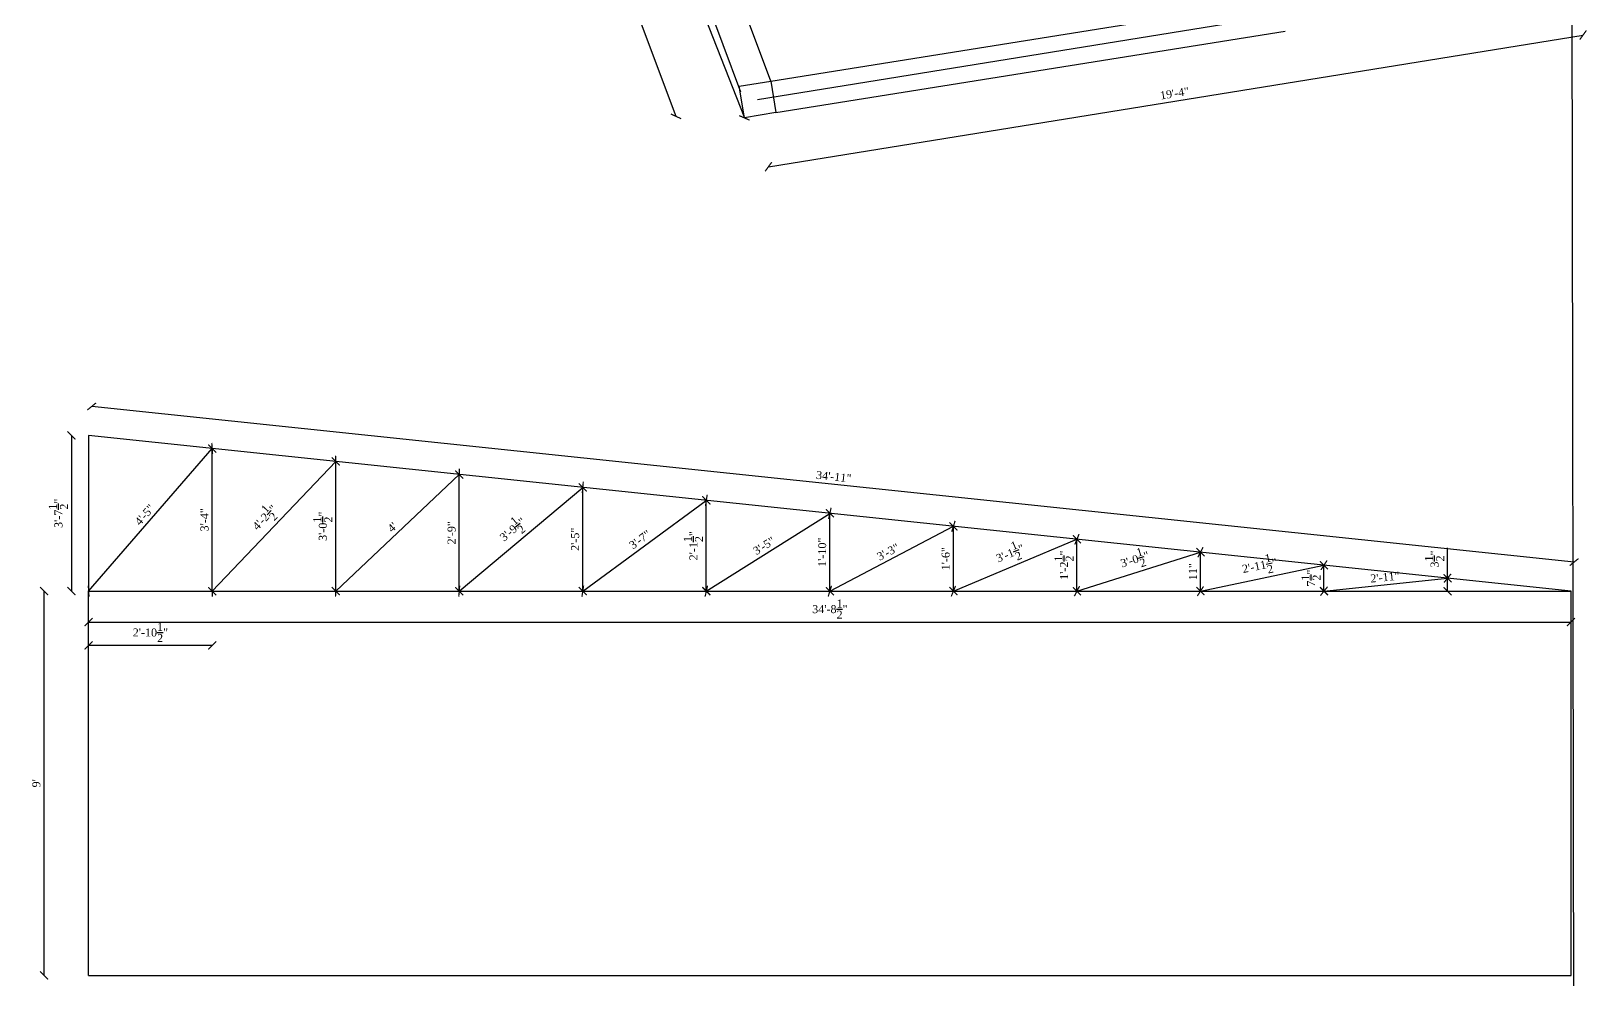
# Model space of a CAD drawing. Header units: inches. Extents: x 62067 to 68611, y -6056 to -4501.
# Drawn here: x 65363.4 to 65800.8, y -5296.5 to -5029.9 of the extents above; entities that cross this region are included whole.
import ezdxf

# ---------------------------------------------------------------- set-up
doc = ezdxf.new("R2010")
doc.units = ezdxf.units.IN
doc.header["$MEASUREMENT"] = 0
doc.layers.add('ELEVATION', color=6, linetype='Continuous', lineweight=30)
doc.styles.get("Standard").update_dxf_attribs({"font": 'times.ttf'})
doc.dimstyles.get("Standard").update_dxf_attribs({"dimtxt": 2.25, "dimasz": 2.25, "dimexe": 0.18, "dimexo": 0.0625, "dimgap": 1, "dimtad": 1, "dimdec": 1, "dimzin": 0, "dimdsep": 46, "dimlunit": 4, "dimtxsty": 'Standard', "dimblk": 'ARCHTICK', "dimcen": 0.09, "dimse1": 1, "dimse2": 1, "dimadec": 0, "dimazin": 0, "dimtfac": 1, "dimtdec": 1, "dimtofl": 0, "dimtmove": 0, "dimatfit": 3, "dimldrblk": 'ARCHTICK', "dimfxl": 1, "dimtolj": 1, "dimtzin": 0, "dimarcsym": 0})

# ---------------------------------------------------------------- blocks, each defined once
blk = doc.blocks.new('_ArchTick')
at = {"color": 0, "linetype": 'ByBlock', "const_width": 0.15}
blk.add_lwpolyline([(-0.5, -0.5), (0.5, 0.5)], dxfattribs=at)
blk = doc.blocks.new('*D658')
at = {"layer": 'Defpoints', "color": 0, "transparency": 16777216}
for p in [(65796.67, -5012.05), (65799.73, -5030.97), (65567.65, -5049.08)]:
    blk.add_point(p, dxfattribs=at)
at = {"layer": 'ELEVATION', "color": 0, "lineweight": -2, "transparency": 16777216}
blk.add_line((65570.71, -5067.99), (65799.73, -5030.97), dxfattribs=at)
at = {"layer": 'ELEVATION', "color": 0, "lineweight": -2, "transparency": 16777216, "xscale": 2.25, "yscale": 2.25, "zscale": 2.25}
for p, rotation in [((65799.73, -5030.97), 9.183313378660108), ((65570.71, -5067.99), 189.1833133786601)]:
    blk.add_blockref('_ArchTick', p, dxfattribs=dict(at, rotation=rotation))
at = {"layer": 'ELEVATION', "color": 0, "transparency": 16777216, "insert": (65684.88, -5047.36), "char_height": 2.25, "attachment_point": 5, "rotation": 9.1833}
blk.add_mtext('\\A1;19\'-4"', dxfattribs=at)
blk = doc.blocks.new('*D664')
at = {"layer": 'Defpoints', "color": 0, "transparency": 16777216}
for p in [(65379.61, -5187.26), (65796.35, -5187.26), (65796.35, -5195.95)]:
    blk.add_point(p, dxfattribs=at)
at = {"layer": 'ELEVATION', "color": 0, "lineweight": -2, "transparency": 16777216}
blk.add_line((65379.61, -5195.95), (65796.35, -5195.95), dxfattribs=at)
at = {"layer": 'ELEVATION', "color": 0, "lineweight": -2, "transparency": 16777216, "xscale": 2.25, "yscale": 2.25, "zscale": 2.25, "rotation": 180}
blk.add_blockref('_ArchTick', (65379.61, -5195.95), dxfattribs=at)
at = {"layer": 'ELEVATION', "color": 0, "lineweight": -2, "transparency": 16777216, "xscale": 2.25, "yscale": 2.25, "zscale": 2.25}
blk.add_blockref('_ArchTick', (65796.35, -5195.95), dxfattribs=at)
at = {"layer": 'ELEVATION', "color": 0, "transparency": 16777216, "insert": (65587.98, -5192.31), "char_height": 2.25, "attachment_point": 5}
blk.add_mtext('\\A1;34\'-8{\\H1x;\\S1/2;}"', dxfattribs=at)
blk = doc.blocks.new('*D670')
at = {"layer": 'Defpoints', "color": 0, "transparency": 16777216}
for p in [(65379.61, -5187.26), (65414.34, -5187.26), (65379.61, -5202.51)]:
    blk.add_point(p, dxfattribs=at)
at = {"layer": 'ELEVATION', "color": 0, "lineweight": -2, "transparency": 16777216}
blk.add_line((65414.34, -5202.51), (65379.61, -5202.51), dxfattribs=at)
at = {"layer": 'ELEVATION', "color": 0, "lineweight": -2, "transparency": 16777216, "xscale": 2.25, "yscale": 2.25, "zscale": 2.25, "rotation": 180}
blk.add_blockref('_ArchTick', (65379.61, -5202.51), dxfattribs=at)
at = {"layer": 'ELEVATION', "color": 0, "lineweight": -2, "transparency": 16777216, "xscale": 2.25, "yscale": 2.25, "zscale": 2.25}
blk.add_blockref('_ArchTick', (65414.34, -5202.51), dxfattribs=at)
at = {"layer": 'ELEVATION', "color": 0, "transparency": 16777216, "insert": (65396.97, -5198.87), "char_height": 2.25, "attachment_point": 5}
blk.add_mtext('\\A1;2\'-10{\\H1x;\\S1/2;}"', dxfattribs=at)
blk = doc.blocks.new('*D741')
at = {"layer": 'Defpoints', "color": 0, "transparency": 16777216}
for p in [(65379.61, -5143.52), (65374.76, -5187.26), (65379.61, -5187.26)]:
    blk.add_point(p, dxfattribs=at)
at = {"layer": 'ELEVATION', "color": 0, "lineweight": -2, "transparency": 16777216}
blk.add_line((65374.76, -5143.52), (65374.76, -5187.26), dxfattribs=at)
at = {"layer": 'ELEVATION', "color": 0, "lineweight": -2, "transparency": 16777216, "xscale": 2.25, "yscale": 2.25, "zscale": 2.25}
for p, rotation in [((65374.76, -5143.52), 90), ((65374.76, -5187.26), 270)]:
    blk.add_blockref('_ArchTick', p, dxfattribs=dict(at, rotation=rotation))
at = {"layer": 'ELEVATION', "color": 0, "transparency": 16777216, "insert": (65371.12, -5165.39), "char_height": 2.25, "attachment_point": 5, "rotation": 90}
blk.add_mtext('\\A1;3\'-7{\\H1x;\\S1/2;}"', dxfattribs=at)
blk = doc.blocks.new('*D742')
at = {"layer": 'Defpoints', "color": 0, "transparency": 16777216}
for p in [(65414.34, -5147.17), (65414.34, -5147.17), (65379.61, -5187.26)]:
    blk.add_point(p, dxfattribs=at)
at = {"layer": 'ELEVATION', "color": 0, "lineweight": -2, "transparency": 16777216}
blk.add_line((65379.61, -5187.26), (65414.34, -5147.17), dxfattribs=at)
at = {"layer": 'ELEVATION', "color": 0, "lineweight": -2, "transparency": 16777216, "xscale": 2.25, "yscale": 2.25, "zscale": 2.25}
for p, rotation in [((65414.34, -5147.17), 49.09772669381891), ((65379.61, -5187.26), 229.0977266938189)]:
    blk.add_blockref('_ArchTick', p, dxfattribs=dict(at, rotation=rotation))
at = {"layer": 'ELEVATION', "color": 0, "transparency": 16777216, "insert": (65395.35, -5165.81), "char_height": 2.25, "attachment_point": 5, "rotation": 49.0977}
blk.add_mtext('\\A1;4\'-5"', dxfattribs=at)
blk = doc.blocks.new('*D743')
at = {"layer": 'Defpoints', "color": 0, "transparency": 16777216}
for p in [(65414.34, -5147.17), (65414.34, -5147.17), (65414.34, -5187.26)]:
    blk.add_point(p, dxfattribs=at)
at = {"layer": 'ELEVATION', "color": 0, "lineweight": -2, "transparency": 16777216}
blk.add_line((65414.34, -5187.26), (65414.34, -5147.17), dxfattribs=at)
at = {"layer": 'ELEVATION', "color": 0, "lineweight": -2, "transparency": 16777216, "xscale": 2.25, "yscale": 2.25, "zscale": 2.25}
for p, rotation in [((65414.34, -5147.17), 90), ((65414.34, -5187.26), 270)]:
    blk.add_blockref('_ArchTick', p, dxfattribs=dict(at, rotation=rotation))
at = {"layer": 'ELEVATION', "color": 0, "transparency": 16777216, "insert": (65412.19, -5167.21), "char_height": 2.25, "attachment_point": 5, "rotation": 90}
blk.add_mtext('\\A1;3\'-4"', dxfattribs=at)
blk = doc.blocks.new('*D744')
at = {"layer": 'Defpoints', "color": 0, "transparency": 16777216}
for p in [(65449.06, -5150.81), (65449.06, -5150.81), (65414.34, -5187.26)]:
    blk.add_point(p, dxfattribs=at)
at = {"layer": 'ELEVATION', "color": 0, "lineweight": -2, "transparency": 16777216}
blk.add_line((65414.34, -5187.26), (65449.06, -5150.81), dxfattribs=at)
at = {"layer": 'ELEVATION', "color": 0, "lineweight": -2, "transparency": 16777216, "xscale": 2.25, "yscale": 2.25, "zscale": 2.25}
for p, rotation in [((65449.06, -5150.81), 46.38080121354959), ((65414.34, -5187.26), 226.3808012135496)]:
    blk.add_blockref('_ArchTick', p, dxfattribs=dict(at, rotation=rotation))
at = {"layer": 'ELEVATION', "color": 0, "transparency": 16777216, "insert": (65429.08, -5166.54), "char_height": 2.25, "attachment_point": 5, "rotation": 46.3808}
blk.add_mtext('\\A1;4\'-2{\\H1x;\\S1/2;}"', dxfattribs=at)
blk = doc.blocks.new('*D745')
at = {"layer": 'Defpoints', "color": 0, "transparency": 16777216}
for p in [(65449.06, -5150.81), (65449.06, -5150.81), (65449.06, -5187.26)]:
    blk.add_point(p, dxfattribs=at)
at = {"layer": 'ELEVATION', "color": 0, "lineweight": -2, "transparency": 16777216}
blk.add_line((65449.06, -5187.26), (65449.06, -5150.81), dxfattribs=at)
at = {"layer": 'ELEVATION', "color": 0, "lineweight": -2, "transparency": 16777216, "xscale": 2.25, "yscale": 2.25, "zscale": 2.25}
for p, rotation in [((65449.06, -5150.81), 90), ((65449.06, -5187.26), 270)]:
    blk.add_blockref('_ArchTick', p, dxfattribs=dict(at, rotation=rotation))
at = {"layer": 'ELEVATION', "color": 0, "transparency": 16777216, "insert": (65445.43, -5169.03), "char_height": 2.25, "attachment_point": 5, "rotation": 90}
blk.add_mtext('\\A1;3\'-0{\\H1x;\\S1/2;}"', dxfattribs=at)
blk = doc.blocks.new('*D746')
at = {"layer": 'Defpoints', "color": 0, "transparency": 16777216}
for p in [(65483.79, -5154.46), (65483.79, -5154.46), (65449.06, -5187.26)]:
    blk.add_point(p, dxfattribs=at)
at = {"layer": 'ELEVATION', "color": 0, "lineweight": -2, "transparency": 16777216}
blk.add_line((65449.06, -5187.26), (65483.79, -5154.46), dxfattribs=at)
at = {"layer": 'ELEVATION', "color": 0, "lineweight": -2, "transparency": 16777216, "xscale": 2.25, "yscale": 2.25, "zscale": 2.25}
for p, rotation in [((65483.79, -5154.46), 43.36386988813192), ((65449.06, -5187.26), 223.3638698881319)]:
    blk.add_blockref('_ArchTick', p, dxfattribs=dict(at, rotation=rotation))
at = {"layer": 'ELEVATION', "color": 0, "transparency": 16777216, "insert": (65464.97, -5169.31), "char_height": 2.25, "attachment_point": 5, "rotation": 43.3639}
blk.add_mtext("\\A1;4'", dxfattribs=at)
blk = doc.blocks.new('*D747')
at = {"layer": 'Defpoints', "color": 0, "transparency": 16777216}
for p in [(65483.79, -5154.46), (65483.79, -5154.46), (65483.79, -5187.26)]:
    blk.add_point(p, dxfattribs=at)
at = {"layer": 'ELEVATION', "color": 0, "lineweight": -2, "transparency": 16777216}
blk.add_line((65483.79, -5187.26), (65483.79, -5154.46), dxfattribs=at)
at = {"layer": 'ELEVATION', "color": 0, "lineweight": -2, "transparency": 16777216, "xscale": 2.25, "yscale": 2.25, "zscale": 2.25}
for p, rotation in [((65483.79, -5154.46), 90), ((65483.79, -5187.26), 270)]:
    blk.add_blockref('_ArchTick', p, dxfattribs=dict(at, rotation=rotation))
at = {"layer": 'ELEVATION', "color": 0, "transparency": 16777216, "insert": (65481.65, -5170.86), "char_height": 2.25, "attachment_point": 5, "rotation": 90}
blk.add_mtext('\\A1;2\'-9"', dxfattribs=at)
blk = doc.blocks.new('*D748')
at = {"layer": 'Defpoints', "color": 0, "transparency": 16777216}
for p in [(65518.52, -5158.1), (65518.52, -5158.1), (65483.79, -5187.26)]:
    blk.add_point(p, dxfattribs=at)
at = {"layer": 'ELEVATION', "color": 0, "lineweight": -2, "transparency": 16777216}
blk.add_line((65483.79, -5187.26), (65518.52, -5158.1), dxfattribs=at)
at = {"layer": 'ELEVATION', "color": 0, "lineweight": -2, "transparency": 16777216, "xscale": 2.25, "yscale": 2.25, "zscale": 2.25}
for p, rotation in [((65518.52, -5158.1), 40.01410712526822), ((65483.79, -5187.26), 220.0141071252682)]:
    blk.add_blockref('_ArchTick', p, dxfattribs=dict(at, rotation=rotation))
at = {"layer": 'ELEVATION', "color": 0, "transparency": 16777216, "insert": (65498.82, -5169.89), "char_height": 2.25, "attachment_point": 5, "rotation": 40.0141}
blk.add_mtext('\\A1;3\'-9{\\H1x;\\S1/2;}"', dxfattribs=at)
blk = doc.blocks.new('*D749')
at = {"layer": 'Defpoints', "color": 0, "transparency": 16777216}
for p in [(65518.52, -5158.1), (65518.52, -5158.1), (65518.52, -5187.26)]:
    blk.add_point(p, dxfattribs=at)
at = {"layer": 'ELEVATION', "color": 0, "lineweight": -2, "transparency": 16777216}
blk.add_line((65518.52, -5187.26), (65518.52, -5158.1), dxfattribs=at)
at = {"layer": 'ELEVATION', "color": 0, "lineweight": -2, "transparency": 16777216, "xscale": 2.25, "yscale": 2.25, "zscale": 2.25}
for p, rotation in [((65518.52, -5158.1), 90), ((65518.52, -5187.26), 270)]:
    blk.add_blockref('_ArchTick', p, dxfattribs=dict(at, rotation=rotation))
at = {"layer": 'ELEVATION', "color": 0, "transparency": 16777216, "insert": (65516.38, -5172.68), "char_height": 2.25, "attachment_point": 5, "rotation": 90}
blk.add_mtext('\\A1;2\'-5"', dxfattribs=at)
blk = doc.blocks.new('*D750')
at = {"layer": 'Defpoints', "color": 0, "transparency": 16777216}
for p in [(65553.25, -5161.74), (65553.25, -5161.74), (65518.52, -5187.26)]:
    blk.add_point(p, dxfattribs=at)
at = {"layer": 'ELEVATION', "color": 0, "lineweight": -2, "transparency": 16777216}
blk.add_line((65518.52, -5187.26), (65553.25, -5161.74), dxfattribs=at)
at = {"layer": 'ELEVATION', "color": 0, "lineweight": -2, "transparency": 16777216, "xscale": 2.25, "yscale": 2.25, "zscale": 2.25}
for p, rotation in [((65553.25, -5161.74), 36.30023637601881), ((65518.52, -5187.26), 216.3002363760188)]:
    blk.add_blockref('_ArchTick', p, dxfattribs=dict(at, rotation=rotation))
at = {"layer": 'ELEVATION', "color": 0, "transparency": 16777216, "insert": (65534.61, -5172.77), "char_height": 2.25, "attachment_point": 5, "rotation": 36.3002}
blk.add_mtext('\\A1;3\'-7"', dxfattribs=at)
blk = doc.blocks.new('*D751')
at = {"layer": 'Defpoints', "color": 0, "transparency": 16777216}
for p in [(65553.25, -5161.74), (65553.25, -5161.74), (65553.25, -5187.26)]:
    blk.add_point(p, dxfattribs=at)
at = {"layer": 'ELEVATION', "color": 0, "lineweight": -2, "transparency": 16777216}
blk.add_line((65553.25, -5187.26), (65553.25, -5161.74), dxfattribs=at)
at = {"layer": 'ELEVATION', "color": 0, "lineweight": -2, "transparency": 16777216, "xscale": 2.25, "yscale": 2.25, "zscale": 2.25}
for p, rotation in [((65553.25, -5161.74), 90), ((65553.25, -5187.26), 270)]:
    blk.add_blockref('_ArchTick', p, dxfattribs=dict(at, rotation=rotation))
at = {"layer": 'ELEVATION', "color": 0, "transparency": 16777216, "insert": (65549.63, -5174.5), "char_height": 2.25, "attachment_point": 5, "rotation": 90}
blk.add_mtext('\\A1;2\'-1{\\H1x;\\S1/2;}"', dxfattribs=at)
blk = doc.blocks.new('*D752')
at = {"layer": 'Defpoints', "color": 0, "transparency": 16777216}
for p in [(65587.98, -5165.39), (65587.98, -5165.39), (65553.25, -5187.26)]:
    blk.add_point(p, dxfattribs=at)
at = {"layer": 'ELEVATION', "color": 0, "lineweight": -2, "transparency": 16777216}
blk.add_line((65553.25, -5187.26), (65587.98, -5165.39), dxfattribs=at)
at = {"layer": 'ELEVATION', "color": 0, "lineweight": -2, "transparency": 16777216, "xscale": 2.25, "yscale": 2.25, "zscale": 2.25}
for p, rotation in [((65587.98, -5165.39), 32.19613762147275), ((65553.25, -5187.26), 212.1961376214728)]:
    blk.add_blockref('_ArchTick', p, dxfattribs=dict(at, rotation=rotation))
at = {"layer": 'ELEVATION', "color": 0, "transparency": 16777216, "insert": (65569.47, -5174.51), "char_height": 2.25, "attachment_point": 5, "rotation": 32.1961}
blk.add_mtext('\\A1;3\'-5"', dxfattribs=at)
blk = doc.blocks.new('*D753')
at = {"layer": 'Defpoints', "color": 0, "transparency": 16777216}
for p in [(65587.98, -5165.39), (65587.98, -5165.39), (65587.98, -5187.26)]:
    blk.add_point(p, dxfattribs=at)
at = {"layer": 'ELEVATION', "color": 0, "lineweight": -2, "transparency": 16777216}
blk.add_line((65587.98, -5187.26), (65587.98, -5165.39), dxfattribs=at)
at = {"layer": 'ELEVATION', "color": 0, "lineweight": -2, "transparency": 16777216, "xscale": 2.25, "yscale": 2.25, "zscale": 2.25}
for p, rotation in [((65587.98, -5165.39), 90), ((65587.98, -5187.26), 270)]:
    blk.add_blockref('_ArchTick', p, dxfattribs=dict(at, rotation=rotation))
at = {"layer": 'ELEVATION', "color": 0, "transparency": 16777216, "insert": (65585.83, -5176.32), "char_height": 2.25, "attachment_point": 5, "rotation": 90}
blk.add_mtext('\\A1;1\'-10"', dxfattribs=at)
blk = doc.blocks.new('*D754')
at = {"layer": 'Defpoints', "color": 0, "transparency": 16777216}
for p in [(65622.71, -5169.03), (65622.71, -5169.03), (65587.98, -5187.26)]:
    blk.add_point(p, dxfattribs=at)
at = {"layer": 'ELEVATION', "color": 0, "lineweight": -2, "transparency": 16777216}
blk.add_line((65587.98, -5187.26), (65622.71, -5169.03), dxfattribs=at)
at = {"layer": 'ELEVATION', "color": 0, "lineweight": -2, "transparency": 16777216, "xscale": 2.25, "yscale": 2.25, "zscale": 2.25}
for p, rotation in [((65622.71, -5169.03), 27.6859764898688), ((65587.98, -5187.26), 207.6859764898688)]:
    blk.add_blockref('_ArchTick', p, dxfattribs=dict(at, rotation=rotation))
at = {"layer": 'ELEVATION', "color": 0, "transparency": 16777216, "insert": (65604.35, -5176.25), "char_height": 2.25, "attachment_point": 5, "rotation": 27.686}
blk.add_mtext('\\A1;3\'-3"', dxfattribs=at)
blk = doc.blocks.new('*D755')
at = {"layer": 'Defpoints', "color": 0, "transparency": 16777216}
for p in [(65622.71, -5169.03), (65622.71, -5169.03), (65622.71, -5187.26)]:
    blk.add_point(p, dxfattribs=at)
at = {"layer": 'ELEVATION', "color": 0, "lineweight": -2, "transparency": 16777216}
blk.add_line((65622.71, -5187.26), (65622.71, -5169.03), dxfattribs=at)
at = {"layer": 'ELEVATION', "color": 0, "lineweight": -2, "transparency": 16777216, "xscale": 2.25, "yscale": 2.25, "zscale": 2.25}
for p, rotation in [((65622.71, -5169.03), 90), ((65622.71, -5187.26), 270)]:
    blk.add_blockref('_ArchTick', p, dxfattribs=dict(at, rotation=rotation))
at = {"layer": 'ELEVATION', "color": 0, "transparency": 16777216, "insert": (65620.56, -5178.14), "char_height": 2.25, "attachment_point": 5, "rotation": 90}
blk.add_mtext('\\A1;1\'-6"', dxfattribs=at)
blk = doc.blocks.new('*D756')
at = {"layer": 'Defpoints', "color": 0, "transparency": 16777216}
for p in [(65657.44, -5172.68), (65657.44, -5172.68), (65622.71, -5187.26)]:
    blk.add_point(p, dxfattribs=at)
at = {"layer": 'ELEVATION', "color": 0, "lineweight": -2, "transparency": 16777216}
blk.add_line((65622.71, -5187.26), (65657.44, -5172.68), dxfattribs=at)
at = {"layer": 'ELEVATION', "color": 0, "lineweight": -2, "transparency": 16777216, "xscale": 2.25, "yscale": 2.25, "zscale": 2.25}
for p, rotation in [((65657.44, -5172.68), 22.77069842721458), ((65622.71, -5187.26), 202.7706984272145)]:
    blk.add_blockref('_ArchTick', p, dxfattribs=dict(at, rotation=rotation))
at = {"layer": 'ELEVATION', "color": 0, "transparency": 16777216, "insert": (65638.66, -5176.61), "char_height": 2.25, "attachment_point": 5, "rotation": 22.7707}
blk.add_mtext('\\A1;3\'-1{\\H1x;\\S1/2;}"', dxfattribs=at)
blk = doc.blocks.new('*D757')
at = {"layer": 'Defpoints', "color": 0, "transparency": 16777216}
for p in [(65657.44, -5172.68), (65657.44, -5172.68), (65657.44, -5187.26)]:
    blk.add_point(p, dxfattribs=at)
at = {"layer": 'ELEVATION', "color": 0, "lineweight": -2, "transparency": 16777216}
blk.add_line((65657.44, -5187.26), (65657.44, -5172.68), dxfattribs=at)
at = {"layer": 'ELEVATION', "color": 0, "lineweight": -2, "transparency": 16777216, "xscale": 2.25, "yscale": 2.25, "zscale": 2.25}
for p, rotation in [((65657.44, -5172.68), 90), ((65657.44, -5187.26), 270)]:
    blk.add_blockref('_ArchTick', p, dxfattribs=dict(at, rotation=rotation))
at = {"layer": 'ELEVATION', "color": 0, "transparency": 16777216, "insert": (65653.82, -5179.97), "char_height": 2.25, "attachment_point": 5, "rotation": 90}
blk.add_mtext('\\A1;1\'-2{\\H1x;\\S1/2;}"', dxfattribs=at)
blk = doc.blocks.new('*D758')
at = {"layer": 'Defpoints', "color": 0, "transparency": 16777216}
for p in [(65692.16, -5176.32), (65692.16, -5176.32), (65657.44, -5187.26)]:
    blk.add_point(p, dxfattribs=at)
at = {"layer": 'ELEVATION', "color": 0, "lineweight": -2, "transparency": 16777216}
blk.add_line((65657.44, -5187.26), (65692.16, -5176.32), dxfattribs=at)
at = {"layer": 'ELEVATION', "color": 0, "lineweight": -2, "transparency": 16777216, "xscale": 2.25, "yscale": 2.25, "zscale": 2.25}
for p, rotation in [((65692.16, -5176.32), 17.47503070203806), ((65657.44, -5187.26), 197.4750307020381)]:
    blk.add_blockref('_ArchTick', p, dxfattribs=dict(at, rotation=rotation))
at = {"layer": 'ELEVATION', "color": 0, "transparency": 16777216, "insert": (65673.71, -5178.32), "char_height": 2.25, "attachment_point": 5, "rotation": 17.475}
blk.add_mtext('\\A1;3\'-0{\\H1x;\\S1/2;}"', dxfattribs=at)
blk = doc.blocks.new('*D759')
at = {"layer": 'Defpoints', "color": 0, "transparency": 16777216}
for p in [(65692.16, -5176.32), (65692.16, -5176.32), (65692.16, -5187.26)]:
    blk.add_point(p, dxfattribs=at)
at = {"layer": 'ELEVATION', "color": 0, "lineweight": -2, "transparency": 16777216}
blk.add_line((65692.16, -5187.26), (65692.16, -5176.32), dxfattribs=at)
at = {"layer": 'ELEVATION', "color": 0, "lineweight": -2, "transparency": 16777216, "xscale": 2.25, "yscale": 2.25, "zscale": 2.25}
for p, rotation in [((65692.16, -5176.32), 90), ((65692.16, -5187.26), 270)]:
    blk.add_blockref('_ArchTick', p, dxfattribs=dict(at, rotation=rotation))
at = {"layer": 'ELEVATION', "color": 0, "transparency": 16777216, "insert": (65690.04, -5181.79), "char_height": 2.25, "attachment_point": 5, "rotation": 90}
blk.add_mtext('\\A1;11"', dxfattribs=at)
blk = doc.blocks.new('*D760')
at = {"layer": 'Defpoints', "color": 0, "transparency": 16777216}
for p in [(65726.89, -5179.97), (65726.89, -5179.97), (65692.16, -5187.26)]:
    blk.add_point(p, dxfattribs=at)
at = {"layer": 'ELEVATION', "color": 0, "lineweight": -2, "transparency": 16777216}
blk.add_line((65692.16, -5187.26), (65726.89, -5179.97), dxfattribs=at)
at = {"layer": 'ELEVATION', "color": 0, "lineweight": -2, "transparency": 16777216, "xscale": 2.25, "yscale": 2.25, "zscale": 2.25}
for p, rotation in [((65726.89, -5179.97), 11.85318414789385), ((65692.16, -5187.26), 191.8531841478938)]:
    blk.add_blockref('_ArchTick', p, dxfattribs=dict(at, rotation=rotation))
at = {"layer": 'ELEVATION', "color": 0, "transparency": 16777216, "insert": (65708.78, -5180.07), "char_height": 2.25, "attachment_point": 5, "rotation": 11.8532}
blk.add_mtext('\\A1;2\'-11{\\H1x;\\S1/2;}"', dxfattribs=at)
blk = doc.blocks.new('*D761')
at = {"layer": 'Defpoints', "color": 0, "transparency": 16777216}
for p in [(65726.89, -5179.97), (65726.89, -5179.97), (65726.89, -5187.26)]:
    blk.add_point(p, dxfattribs=at)
at = {"layer": 'ELEVATION', "color": 0, "lineweight": -2, "transparency": 16777216}
blk.add_line((65726.89, -5187.26), (65726.89, -5179.97), dxfattribs=at)
at = {"layer": 'ELEVATION', "color": 0, "lineweight": -2, "transparency": 16777216, "xscale": 2.25, "yscale": 2.25, "zscale": 2.25}
for p, rotation in [((65726.89, -5179.97), 90), ((65726.89, -5187.26), 270)]:
    blk.add_blockref('_ArchTick', p, dxfattribs=dict(at, rotation=rotation))
at = {"layer": 'ELEVATION', "color": 0, "transparency": 16777216, "insert": (65723.25, -5183.61), "char_height": 2.25, "attachment_point": 5, "rotation": 90}
blk.add_mtext('\\A1;7{\\H1x;\\S1/2;}"', dxfattribs=at)
blk = doc.blocks.new('*D762')
at = {"layer": 'Defpoints', "color": 0, "transparency": 16777216}
for p in [(65761.62, -5183.61), (65761.62, -5183.61), (65726.89, -5187.26)]:
    blk.add_point(p, dxfattribs=at)
at = {"layer": 'ELEVATION', "color": 0, "lineweight": -2, "transparency": 16777216}
blk.add_line((65726.89, -5187.26), (65761.62, -5183.61), dxfattribs=at)
at = {"layer": 'ELEVATION', "color": 0, "lineweight": -2, "transparency": 16777216, "xscale": 2.25, "yscale": 2.25, "zscale": 2.25}
for p, rotation in [((65761.62, -5183.61), 5.990687648586678), ((65726.89, -5187.26), 185.9906876485867)]:
    blk.add_blockref('_ArchTick', p, dxfattribs=dict(at, rotation=rotation))
at = {"layer": 'ELEVATION', "color": 0, "transparency": 16777216, "insert": (65744.03, -5183.32), "char_height": 2.25, "attachment_point": 5, "rotation": 5.9907}
blk.add_mtext('\\A1;2\'-11"', dxfattribs=at)
blk = doc.blocks.new('*D763')
at = {"layer": 'Defpoints', "color": 0, "transparency": 16777216}
for p in [(65761.62, -5183.61), (65761.62, -5183.61), (65761.62, -5187.26)]:
    blk.add_point(p, dxfattribs=at)
at = {"layer": 'ELEVATION', "color": 0, "lineweight": -2, "transparency": 16777216}
for p, q in [((65761.62, -5183.61), (65761.62, -5175.13)), ((65761.62, -5187.26), (65761.62, -5183.61))]:
    blk.add_line(p, q, dxfattribs=at)
at = {"layer": 'ELEVATION', "color": 0, "lineweight": -2, "transparency": 16777216, "xscale": 2.25, "yscale": 2.25, "zscale": 2.25}
for p, rotation in [((65761.62, -5183.61), 90), ((65761.62, -5187.26), 270)]:
    blk.add_blockref('_ArchTick', p, dxfattribs=dict(at, rotation=rotation))
at = {"layer": 'ELEVATION', "color": 0, "transparency": 16777216, "insert": (65757.98, -5178.24), "char_height": 2.25, "attachment_point": 5, "rotation": 90}
blk.add_mtext('\\A1;3{\\H1x;\\S1/2;}"', dxfattribs=at)
blk = doc.blocks.new('*D764')
at = {"layer": 'Defpoints', "color": 0, "transparency": 16777216}
for p in [(65380.47, -5135.35), (65379.61, -5143.52), (65796.35, -5187.26)]:
    blk.add_point(p, dxfattribs=at)
at = {"layer": 'ELEVATION', "color": 0, "lineweight": -2, "transparency": 16777216}
blk.add_line((65797.21, -5179.09), (65380.47, -5135.35), dxfattribs=at)
at = {"layer": 'ELEVATION', "color": 0, "lineweight": -2, "transparency": 16777216, "xscale": 2.25, "yscale": 2.25, "zscale": 2.25}
for p, rotation in [((65380.47, -5135.35), 174.0093123514165), ((65797.21, -5179.09), 354.0093123514165)]:
    blk.add_blockref('_ArchTick', p, dxfattribs=dict(at, rotation=rotation))
at = {"layer": 'ELEVATION', "color": 0, "transparency": 16777216, "insert": (65589.06, -5155.09), "char_height": 2.25, "attachment_point": 5, "rotation": 354.0093}
blk.add_mtext('\\A1;34\'-11"', dxfattribs=at)
blk = doc.blocks.new('*D765')
at = {"layer": 'Defpoints', "color": 0, "transparency": 16777216}
for p in [(65367.06, -5187.26), (65379.61, -5187.26), (65379.61, -5295.26)]:
    blk.add_point(p, dxfattribs=at)
at = {"layer": 'ELEVATION', "color": 0, "lineweight": -2, "transparency": 16777216}
blk.add_line((65367.06, -5295.26), (65367.06, -5187.26), dxfattribs=at)
at = {"layer": 'ELEVATION', "color": 0, "lineweight": -2, "transparency": 16777216, "xscale": 2.25, "yscale": 2.25, "zscale": 2.25}
for p, rotation in [((65367.06, -5187.26), 90), ((65367.06, -5295.26), 270)]:
    blk.add_blockref('_ArchTick', p, dxfattribs=dict(at, rotation=rotation))
at = {"layer": 'ELEVATION', "color": 0, "transparency": 16777216, "insert": (65364.91, -5241.26), "char_height": 2.25, "attachment_point": 5, "rotation": 90}
blk.add_mtext("\\A1;9'", dxfattribs=at)
blk = doc.blocks.new('*D766')
at = {"layer": 'Defpoints', "color": 0, "transparency": 16777216}
for p in [(65371.54, -4562.77), (65563.94, -5054.25), (65563.94, -5054.25)]:
    blk.add_point(p, dxfattribs=at)
at = {"layer": 'ELEVATION', "color": 0, "lineweight": -2, "transparency": 16777216}
blk.add_line((65371.54, -4562.77), (65563.94, -5054.25), dxfattribs=at)
at = {"layer": 'ELEVATION', "color": 0, "lineweight": -2, "transparency": 16777216, "xscale": 2.25, "yscale": 2.25, "zscale": 2.25}
for p, rotation in [((65371.54, -4562.77), 111.3787369152191), ((65563.94, -5054.25), 291.3787369152191)]:
    blk.add_blockref('_ArchTick', p, dxfattribs=dict(at, rotation=rotation))
at = {"layer": 'ELEVATION', "color": 0, "transparency": 16777216, "insert": (65469.72, -4807.73), "char_height": 2.25, "attachment_point": 5, "rotation": 291.3787}
blk.add_mtext("\\A1;44'", dxfattribs=at)
blk = doc.blocks.new('*D770')
at = {"layer": 'Defpoints', "color": 0, "transparency": 16777216}
for p in [(65485.8, -4814.33), (65459.17, -4824.25), (65571.36, -5043.91)]:
    blk.add_point(p, dxfattribs=at)
at = {"layer": 'ELEVATION', "color": 0, "lineweight": -2, "transparency": 16777216}
blk.add_line((65544.73, -5053.83), (65459.17, -4824.25), dxfattribs=at)
at = {"layer": 'ELEVATION', "color": 0, "lineweight": -2, "transparency": 16777216, "xscale": 2.25, "yscale": 2.25, "zscale": 2.25}
for p, rotation in [((65459.17, -4824.25), 110.4384153099924), ((65544.73, -5053.83), 290.4384153099923)]:
    blk.add_blockref('_ArchTick', p, dxfattribs=dict(at, rotation=rotation))
at = {"layer": 'ELEVATION', "color": 0, "transparency": 16777216, "insert": (65503.96, -4938.29), "char_height": 2.25, "attachment_point": 5, "rotation": 290.4384}
blk.add_mtext('\\A1;20\'-5"', dxfattribs=at)

msp = doc.modelspace()

# ---------------------------------------------------------------- linework, layer by layer
at = {"layer": 'ELEVATION'}
for p, q in [((65571.36, -5043.91), (65482.66, -4805.9)), ((65562.92, -5047.05), (65477.37, -4817.47)), ((65567.65, -5049.08), (65796.67, -5012.05)), ((65571.36, -5043.91), (65714.54, -5020.99)), ((65572.78, -5052.79), (65716, -5029.88)), ((65796.35, -5187.26), (65379.61, -5143.52)), ((65379.61, -5143.52), (65379.61, -5187.26)), ((65379.61, -5187.26), (65414.34, -5147.17)), ((65414.34, -5187.26), (65414.34, -5147.17)), ((65414.34, -5187.26), (65449.06, -5150.81)), ((65449.06, -5187.26), (65449.06, -5150.81)), ((65449.06, -5187.26), (65483.79, -5154.46)), ((65483.79, -5187.26), (65483.79, -5154.46)), ((65483.79, -5187.26), (65518.52, -5158.1)), ((65518.52, -5187.26), (65518.52, -5158.1)), ((65518.52, -5187.26), (65553.25, -5161.74)), ((65553.25, -5187.26), (65553.25, -5161.74)), ((65553.25, -5187.26), (65587.98, -5165.39)), ((65587.98, -5187.26), (65587.98, -5165.39)), ((65587.98, -5187.26), (65622.71, -5169.03)), ((65622.71, -5187.26), (65622.71, -5169.03)), ((65622.71, -5187.26), (65657.44, -5172.68)), ((65657.44, -5187.26), (65657.44, -5172.68)), ((65657.44, -5187.26), (65692.16, -5176.32)), ((65692.16, -5187.26), (65692.16, -5176.32)), ((65692.16, -5187.26), (65726.89, -5179.97)), ((65726.89, -5187.26), (65726.89, -5179.97)), ((65726.89, -5187.26), (65761.62, -5183.61)), ((65761.62, -5187.26), (65761.62, -5183.61)), ((65379.61, -5187.26), (65796.35, -5187.26)), ((65379.61, -5295.26), (65379.61, -5187.26)), ((65796.35, -5295.26), (65796.35, -5187.26)), ((65379.61, -5295.26), (65796.35, -5295.26))]:
    msp.add_line(p, q, dxfattribs=at)
msp.add_xline((65796.67, -5012.05), (-0.001577, 0.9999988), dxfattribs=at)
msp.add_lwpolyline([(65562.48, -5045.37), (65571.36, -5043.91), (65572.82, -5052.79), (65563.94, -5054.25)], close=True, dxfattribs=at)
for p in [(65414.34, -5187.26), (65449.06, -5187.26), (65483.79, -5187.26), (65518.52, -5187.26), (65553.25, -5187.26), (65587.98, -5187.26), (65622.71, -5187.26), (65657.44, -5187.26), (65692.16, -5187.26), (65726.89, -5187.26), (65761.62, -5187.26)]:
    msp.add_point(p, dxfattribs=at)

# ---------------------------------------------------------------- dimensions: what is measured, and where the dimension line sits
for p1, p2, distance, picture, middle in [((65371.54, -4562.77), (65563.94, -5054.25), 0, '*D766', (65469.72, -4807.73)), ((65571.36, -5043.91), (65485.8, -4814.33), 28.42, '*D770', (65503.96, -4938.29)), ((65567.65, -5049.08), (65796.67, -5012.05), -19.16, '*D658', (65684.88, -5047.36)), ((65796.35, -5187.26), (65379.61, -5143.52), -8.21, '*D764', (65589.06, -5155.09)), ((65379.61, -5187.26), (65414.34, -5147.17), 0, '*D742', (65395.35, -5165.81)), ((65414.34, -5187.26), (65449.06, -5150.81), 0, '*D744', (65429.08, -5166.54)), ((65449.06, -5187.26), (65483.79, -5154.46), 0, '*D746', (65464.97, -5169.31)), ((65483.79, -5187.26), (65518.52, -5158.1), 0, '*D748', (65498.82, -5169.89)), ((65518.52, -5187.26), (65553.25, -5161.74), 0, '*D750', (65534.61, -5172.77)), ((65553.25, -5187.26), (65587.98, -5165.39), 0, '*D752', (65569.47, -5174.51)), ((65587.98, -5187.26), (65622.71, -5169.03), 0, '*D754', (65604.35, -5176.25)), ((65622.71, -5187.26), (65657.44, -5172.68), 0, '*D756', (65638.66, -5176.61)), ((65657.44, -5187.26), (65692.16, -5176.32), 0, '*D758', (65673.71, -5178.32)), ((65692.16, -5187.26), (65726.89, -5179.97), 0, '*D760', (65708.78, -5180.07)), ((65726.89, -5187.26), (65761.62, -5183.61), 0, '*D762', (65744.03, -5183.32))]:
    dim = msp.add_aligned_dim(p1=p1, p2=p2, distance=distance, dimstyle='Standard', dxfattribs=at)
    dim.commit()
    dim.dimension.update_dxf_attribs({"geometry": picture, "text_midpoint": middle})
for base, p1, p2, picture, middle in [((65374.76, -5187.26), (65379.61, -5143.52), (65379.61, -5187.26), '*D741', (65371.12, -5165.39)), ((65414.34, -5147.17), (65414.34, -5187.26), (65414.34, -5147.17), '*D743', (65412.19, -5167.21)), ((65449.0649, -5150.8114), (65449.0649, -5187.2554), (65449.0649, -5150.8114), '*D745', (65445.4253, -5169.0334)), ((65483.79, -5154.46), (65483.79, -5187.26), (65483.79, -5154.46), '*D747', (65481.65, -5170.86)), ((65518.52, -5158.1), (65518.52, -5187.26), (65518.52, -5158.1), '*D749', (65516.38, -5172.68)), ((65553.25, -5161.74), (65553.25, -5187.26), (65553.25, -5161.74), '*D751', (65549.63, -5174.5)), ((65587.98, -5165.39), (65587.98, -5187.26), (65587.98, -5165.39), '*D753', (65585.83, -5176.32)), ((65622.71, -5169.03), (65622.71, -5187.26), (65622.71, -5169.03), '*D755', (65620.56, -5178.14)), ((65657.44, -5172.68), (65657.44, -5187.26), (65657.44, -5172.68), '*D757', (65653.82, -5179.97)), ((65692.16, -5176.32), (65692.16, -5187.26), (65692.16, -5176.32), '*D759', (65690.04, -5181.79)), ((65761.621, -5183.611), (65761.621, -5187.2554), (65761.621, -5183.611), '*D763', (65757.9814, -5178.2449)), ((65726.89, -5179.97), (65726.89, -5187.26), (65726.89, -5179.97), '*D761', (65723.25, -5183.61)), ((65367.06, -5187.26), (65379.61, -5295.26), (65379.61, -5187.26), '*D765', (65364.91, -5241.26))]:
    dim = msp.add_linear_dim(base=base, p1=p1, p2=p2, angle=90, dimstyle='Standard', dxfattribs=at)
    dim.commit()
    dim.dimension.update_dxf_attribs({"geometry": picture, "text_midpoint": middle})
for base, p1, p2, picture, middle in [((65796.35, -5195.95), (65379.61, -5187.26), (65796.35, -5187.26), '*D664', (65587.98, -5192.31)), ((65379.61, -5202.51), (65414.34, -5187.26), (65379.61, -5187.26), '*D670', (65396.97, -5198.87))]:
    dim = msp.add_linear_dim(base=base, p1=p1, p2=p2, dimstyle='Standard', dxfattribs=at)
    dim.commit()
    dim.dimension.update_dxf_attribs({"geometry": picture, "text_midpoint": middle})

doc.saveas('drawing.dxf')
